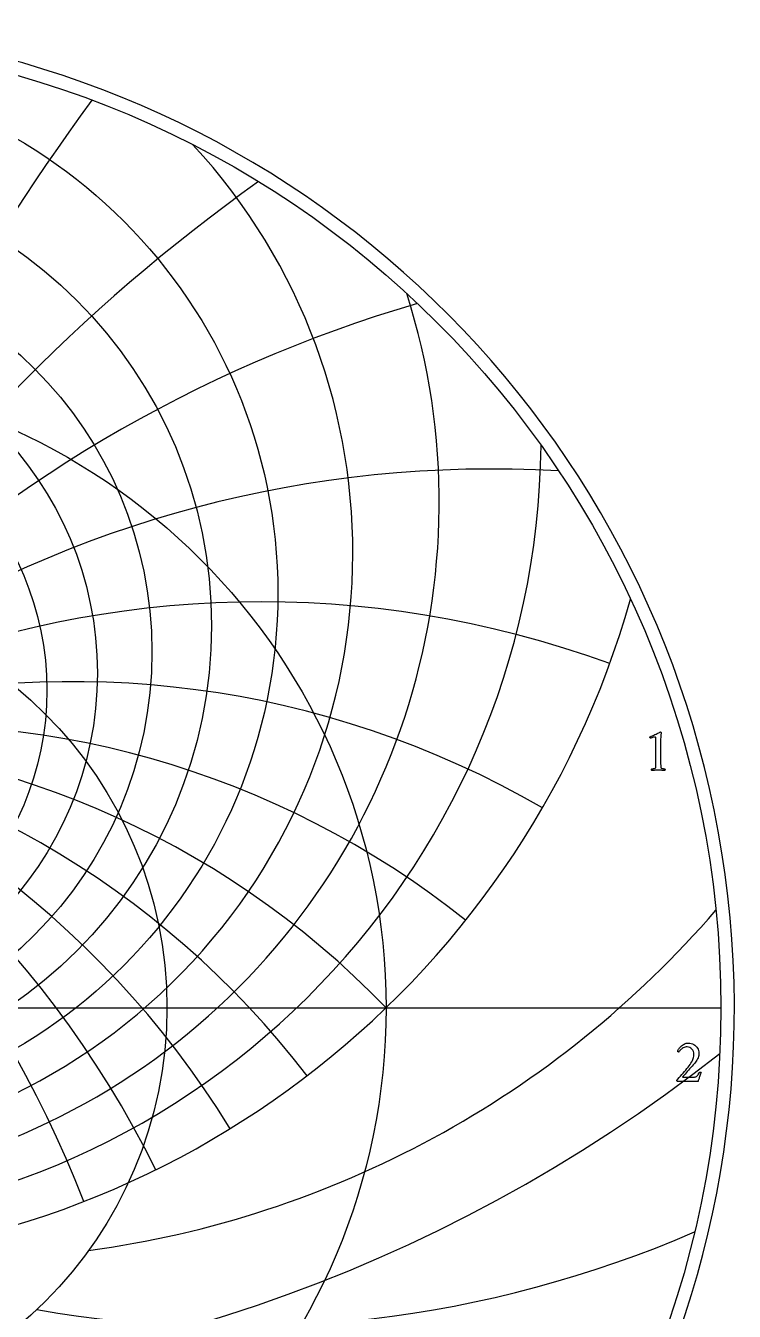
# Model space of a CAD drawing. Header units: millimetres. Extents: x -55 to 55, y -55 to 56.
# Drawn here: x 15.3 to 54.7, y -16.9 to 54.7 of the extents above; entities that cross this region are included whole.
import ezdxf

# ---------------------------------------------------------------- set-up
doc = ezdxf.new("R2010")
doc.units = ezdxf.units.MM
for name, color, linetype in [('CUT_OUTER', 1, 'Continuous'), ('ENGRAVE', 7, 'Continuous'), ('ENGRAVE_FINE', 8, 'Continuous'), ('TEXT', 5, 'Continuous')]:
    doc.layers.add(name, color=color, linetype=linetype)

msp = doc.modelspace()

# ---------------------------------------------------------------- linework, layer by layer
at = {"layer": 'CUT_OUTER'}
msp.add_arc((-0.0002, -0.0001), 54.7499, 132.890359, 87.801582, dxfattribs=at)
at = {"layer": 'ENGRAVE'}
msp.add_lwpolyline([(-54, 0), (54, 0)], dxfattribs=at)
for centre, radius in [((0, 0), 54), ((0, 23.0863), 29.319), ((0, 21.284), 25.6242), ((0, 19.8271), 22.2988), ((0, 18.6445), 19.2615), ((0, 0), 35.3478), ((0, 17.6847), 16.4503), ((0, 0), 23.1383)]:
    msp.add_circle(centre, radius, dxfattribs=at)
for centre, radius, start, end in [((0, 25.334), 33.4947, 137.236305, 42.763695), ((0, 28.1719), 38.3077, 162.33792, 17.66208), ((0, 31.8162), 43.9874, 180.637999, 359.362001), ((0, 36.6037), 50.8852, 195.781543, 344.218457), ((0, -34.135), 49.1393, 44, 136), ((0, -34.135), 49.1393, 44, 136), ((11.2582, 42.0162), 56.0498, 277.703901, 319.259576), ((26.9713, 46.7156), 64.4924, 260.107542, 293.352082)]:
    msp.add_arc(centre, radius, start, end, dxfattribs=at)
at = {"layer": 'ENGRAVE_FINE'}
for centre, radius, start, end in [((135.009, -34.135), 143.6736, 143.877039, 171.850183), ((135.009, -34.135), 143.6736, 143.877039, 171.850183), ((85.1117, -34.135), 98.2785, 125.351947, 167.642615), ((85.1117, -34.135), 98.2785, 125.351947, 167.642615), ((58.5619, -34.135), 76.4471, 106.304518, 163.268823), ((58.5619, -34.135), 76.4471, 106.304518, 163.268823), ((-41.2327, -34.135), 64.1468, 21.338982, 93.335063), ((-41.2327, -34.135), 64.1468, 21.338982, 93.335063), ((41.2327, -34.135), 64.1468, 86.664937, 158.661018), ((41.2327, -34.135), 64.1468, 86.664937, 158.661018), ((-28.3706, -34.135), 56.7411, 26.26058, 110.031808), ((-28.3706, -34.135), 56.7411, 26.26058, 110.031808), ((28.3706, -34.135), 56.7411, 69.968192, 153.73942), ((28.3706, -34.135), 56.7411, 69.968192, 153.73942), ((-17.8852, -34.135), 52.2929, 31.592651, 120.029313), ((-17.8852, -34.135), 52.2929, 31.592651, 120.029313), ((17.8852, -34.135), 52.2929, 59.970687, 148.407349), ((17.8852, -34.135), 52.2929, 59.970687, 148.407349), ((-8.6646, -34.135), 49.8973, 37.455194, 128.578397), ((-8.6646, -34.135), 49.8973, 37.455194, 128.578397), ((8.6646, -34.135), 49.8973, 51.421603, 142.544806), ((8.6646, -34.135), 49.8973, 51.421603, 142.544806), ((0, 65.9346), 87.1737, 231.774108, 308.225892)]:
    msp.add_arc(centre, radius, start, end, dxfattribs=at)
at = {"layer": 'TEXT'}
for points in [[(50.3852, 13.6111), (50.3852, 14.9567), (50.3842, 14.9897), (50.3813, 15.0171), (50.3765, 15.0391), (50.3698, 15.0555), (50.3608, 15.0674), (50.349, 15.0759), (50.3344, 15.081), (50.317, 15.0827), (50.2957, 15.0811), (50.2693, 15.0763), (50.2378, 15.0683), (50.2012, 15.0572), (50.1644, 15.0449), (50.1322, 15.0337), (50.1048, 15.0236), (50.082, 15.0146), (50.0686, 15.0271), (50.059, 15.041), (50.0533, 15.0561), (50.0513, 15.0725), (50.0513, 15.0727), (50.0513, 15.0733), (50.0513, 15.0744), (50.0513, 15.0759), (50.0518, 15.0821), (50.053, 15.087), (50.0552, 15.0906), (50.0581, 15.0929), (50.126, 15.1237), (50.1931, 15.1547), (50.2597, 15.1859), (50.3256, 15.2173), (50.3884, 15.2474), (50.4456, 15.2748), (50.4974, 15.2993), (50.5436, 15.3212), (50.5818, 15.339), (50.6096, 15.3518), (50.6269, 15.3595), (50.6338, 15.362), (50.6407, 15.362), (50.6485, 15.3608), (50.6551, 15.3569), (50.6605, 15.3505), (50.6645, 15.3416), (50.6677, 15.3318), (50.6705, 15.3229), (50.6728, 15.3148), (50.6747, 15.3075), (50.6739, 15.3023), (50.6713, 15.2867), (50.6671, 15.2606), (50.6611, 15.2241), (50.6551, 15.178), (50.6509, 15.1232), (50.6483, 15.0596), (50.6475, 14.9873), (50.6475, 13.6111), (50.6476, 13.5743), (50.6479, 13.5387), (50.6484, 13.5045), (50.6492, 13.4715), (50.6508, 13.4406), (50.6539, 13.4127), (50.6584, 13.3878), (50.6645, 13.3659), (50.6702, 13.3576), (50.6807, 13.3497), (50.6958, 13.3422), (50.7156, 13.3352), (50.7381, 13.3289), (50.7612, 13.3237), (50.7849, 13.3196), (50.8093, 13.3165), (50.8322, 13.3142), (50.8514, 13.3126), (50.8671, 13.3117), (50.8791, 13.3114), (50.8837, 13.3033), (50.8872, 13.2926), (50.8896, 13.2794), (50.891, 13.2637), (50.8909, 13.2479), (50.8889, 13.2347), (50.885, 13.2241), (50.8791, 13.216), (50.8291, 13.2193), (50.7812, 13.2224), (50.7354, 13.2252), (50.6917, 13.2279), (50.6483, 13.2301), (50.6032, 13.2317), (50.5563, 13.2327), (50.5078, 13.233), (50.4612, 13.2327), (50.4167, 13.2317), (50.3743, 13.2301), (50.3341, 13.2279), (50.2934, 13.2252), (50.2498, 13.2224), (50.2031, 13.2193), (50.1535, 13.216), (50.1477, 13.2241), (50.1437, 13.2347), (50.1417, 13.2479), (50.1416, 13.2637), (50.143, 13.2794), (50.1454, 13.2926), (50.149, 13.3033), (50.1535, 13.3114), (50.1656, 13.3117), (50.1812, 13.3126), (50.2005, 13.3142), (50.2234, 13.3165), (50.2477, 13.3196), (50.2715, 13.3237), (50.2946, 13.3289), (50.317, 13.3352), (50.3366, 13.3422), (50.3511, 13.3497), (50.3605, 13.3576), (50.3647, 13.3659), (50.3709, 13.3878), (50.3758, 13.4127), (50.3794, 13.4406), (50.3818, 13.4715), (50.3833, 13.5045), (50.3843, 13.5387), (50.385, 13.5743), (50.3852, 13.6111)], [(52.9084, -3.6049), (52.8912, -3.6472), (52.8735, -3.6922), (52.8554, -3.74), (52.8369, -3.7906), (52.8186, -3.8415), (52.8011, -3.8906), (52.7845, -3.9378), (52.7687, -3.983), (52.7547, -4.0237), (52.7432, -4.0571), (52.7343, -4.0833), (52.7279, -4.1022), (51.5765, -4.1022), (51.5713, -4.0983), (51.5658, -4.0933), (51.5602, -4.0872), (51.5543, -4.0801), (51.5491, -4.0728), (51.5454, -4.0661), (51.5432, -4.06), (51.5424, -4.0546), (51.6127, -3.9754), (51.6838, -3.8945), (51.7558, -3.8118), (51.8286, -3.7275), (51.901, -3.6426), (51.9716, -3.5581), (52.0406, -3.474), (52.1079, -3.3903), (52.172, -3.3085), (52.2314, -3.2302), (52.2861, -3.1553), (52.3361, -3.0837), (52.3826, -3.0111), (52.42, -2.9432), (52.4482, -2.88), (52.4673, -2.8214), (52.4799, -2.7646), (52.489, -2.7065), (52.4944, -2.6471), (52.4962, -2.5864), (52.4897, -2.5046), (52.4703, -2.4297), (52.4378, -2.3615), (52.3923, -2.3002), (52.3369, -2.2496), (52.2744, -2.2134), (52.2049, -2.1917), (52.1283, -2.1844), (52.064, -2.188), (52.004, -2.1989), (51.9482, -2.217), (51.8967, -2.2423), (51.8496, -2.2719), (51.8073, -2.3028), (51.7696, -2.3349), (51.7366, -2.3684), (51.7085, -2.4003), (51.6855, -2.428), (51.6676, -2.4514), (51.6548, -2.4706), (51.6445, -2.4692), (51.634, -2.465), (51.6232, -2.4581), (51.6123, -2.4484), (51.6026, -2.4381), (51.5957, -2.4293), (51.5915, -2.4219), (51.5901, -2.4161), (51.5975, -2.3981), (51.6093, -2.3747), (51.6256, -2.3461), (51.6463, -2.3122), (51.6716, -2.2751), (51.7013, -2.2372), (51.7354, -2.1985), (51.7741, -2.1589), (51.8165, -2.1203), (51.8622, -2.0848), (51.9111, -2.0522), (51.9631, -2.0226), (52.0184, -1.998), (52.0768, -1.9805), (52.1384, -1.9699), (52.2033, -1.9664), (52.2815, -1.9714), (52.3561, -1.9864), (52.4271, -2.0114), (52.4945, -2.0465), (52.5567, -2.0894), (52.6121, -2.138), (52.6606, -2.1924), (52.7023, -2.2525), (52.7359, -2.3166), (52.7598, -2.3828), (52.7742, -2.4512), (52.779, -2.5217), (52.7758, -2.5921), (52.7662, -2.6605), (52.7502, -2.7267), (52.7279, -2.7908), (52.7, -2.8527), (52.6674, -2.9125), (52.6301, -2.9702), (52.5882, -3.0258), (52.5287, -3.0985), (52.466, -3.1736), (52.4001, -3.251), (52.331, -3.3307), (52.2613, -3.4103), (52.1935, -3.4874), (52.1276, -3.5619), (52.0636, -3.6339), (52.0038, -3.701), (51.9503, -3.7612), (51.9033, -3.8143), (51.8626, -3.8604), (52.5235, -3.8604), (52.5706, -3.8564), (52.6133, -3.8446), (52.6515, -3.8249), (52.6853, -3.7974), (52.7163, -3.7617), (52.7462, -3.7177), (52.775, -3.6655), (52.8028, -3.6049), (52.8077, -3.596), (52.8156, -3.5896), (52.8264, -3.5857), (52.8403, -3.5845), (52.8462, -3.5849), (52.8539, -3.5862), (52.8633, -3.5883), (52.8743, -3.5913), (52.8854, -3.5947), (52.8948, -3.5981), (52.9025, -3.6015), (52.9084, -3.6049)]]:
    msp.add_lwpolyline(points, close=True, dxfattribs=at)

doc.saveas('drawing.dxf')
